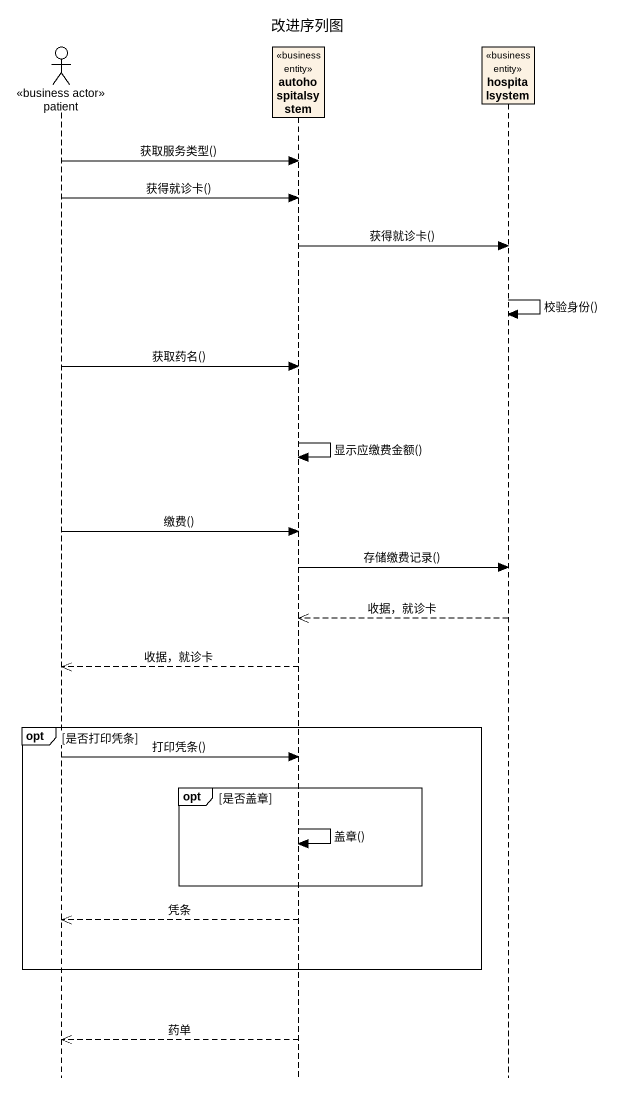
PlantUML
@startuml
title 改进序列图
hide footbox
actor patient <<business actor>>
participant autohospitalsystem <<business entity>>
participant hospitalsystem <<business entity>>

patient -> autohospitalsystem : 获取服务类型()
patient -> autohospitalsystem : 获得就诊卡()
autohospitalsystem -> hospitalsystem : 获得就诊卡()
hospitalsystem -> hospitalsystem : 校验身份()
patient -> autohospitalsystem : 获取药名()
autohospitalsystem -> autohospitalsystem : 显示应缴费金额()
patient -> autohospitalsystem : 缴费()
autohospitalsystem -> hospitalsystem : 存储缴费记录()
hospitalsystem -->> autohospitalsystem : 收据，就诊卡
autohospitalsystem -->> patient : 收据，就诊卡
opt 是否打印凭条
  patient -> autohospitalsystem : 打印凭条()
  opt 是否盖章
    autohospitalsystem -> autohospitalsystem : 盖章()
  end
  autohospitalsystem -->> patient : 凭条
end
autohospitalsystem -->> patient : 药单
@enduml
